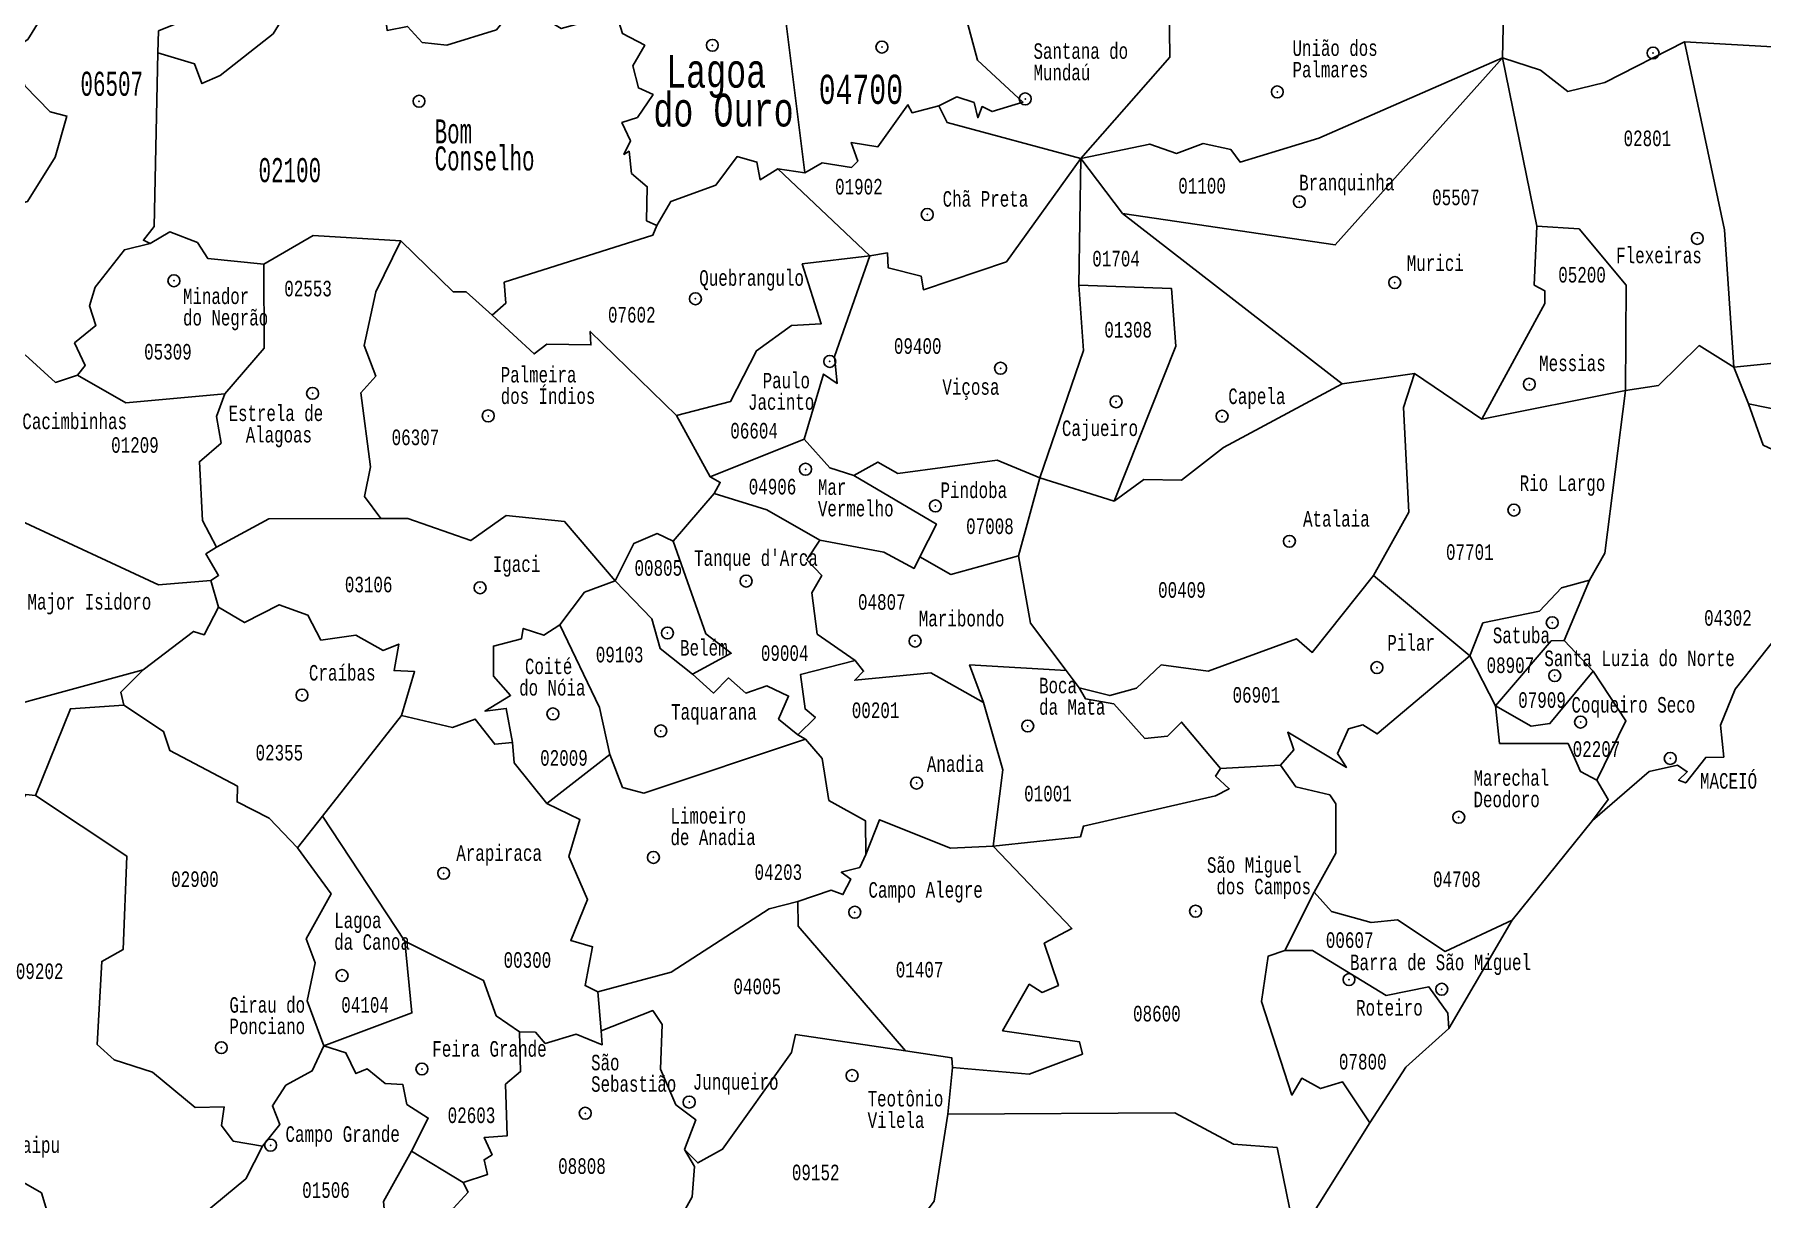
# Model space of a CAD drawing. Header units: millimetres. Extents: x 9851 to 10267, y 23387 to 23778.
# Drawn here: x 10221.05 to 10234.09, y 23624.81 to 23633.6 of the extents above; entities that cross this region are included whole.
import ezdxf
from ezdxf.enums import TextEntityAlignment as Align

# ---------------------------------------------------------------- set-up
doc = ezdxf.new("R2010")
doc.units = ezdxf.units.MM
doc.layers.add('3', color=7, linetype='Continuous')
doc.styles.add('MONOTXT', font='MONOTXT', dxfattribs={"height": 0.2})

# ---------------------------------------------------------------- blocks, each defined once
blk = doc.blocks.new('SEDE')
at = {"layer": '3', "color": 7, "linetype": 'Continuous'}
blk.add_circle((0, 0), 0.00451, dxfattribs=at)

msp = doc.modelspace()

# ---------------------------------------------------------------- linework, layer by layer
at = {"color": 7, "linetype": 'Continuous'}
for p, q in [((10232.151, 23634.296), (10232.132, 23633.423)), ((10232.132, 23633.423), (10232.392, 23632.152)), ((10226.867, 23632.555), (10226.662, 23632.585)), ((10227.357, 23631.93), (10226.662, 23632.585)), ((10228.936, 23631.707), (10228.95, 23632.664)), ((10228.95, 23632.664), (10229.265, 23632.249)), ((10230.923, 23630.963), (10229.265, 23632.249)), ((10231.469, 23631.042), (10230.923, 23630.963)), ((10231.977, 23630.695), (10231.469, 23631.042)), ((10233.878, 23631.089), (10233.988, 23630.813)), ((10233.061, 23630.912), (10231.977, 23630.695)), ((10226.152, 23630.26), (10225.899, 23630.725)), ((10226.152, 23630.26), (10226.863, 23630.546)), ((10228.64, 23630.254), (10228.48, 23629.664)), ((10229.201, 23630.076), (10228.64, 23630.254)), ((10225.873, 23629.775), (10226.183, 23630.135)), ((10222.441, 23629.278), (10222.385, 23629.478)), ((10231.158, 23629.517), (10231.886, 23628.91)), ((10232.79, 23629.482), (10232.597, 23629.026)), ((10232.597, 23629.026), (10232.818, 23628.794)), ((10231.886, 23628.91), (10232.079, 23628.531)), ((10228.84, 23628.798), (10228.938, 23628.669)), ((10223.227, 23627.699), (10223.824, 23628.459)), ((10226.814, 23628.313), (10226.872, 23628.28)), ((10225.394, 23628.166), (10224.92, 23627.794)), ((10230.005, 23628.06), (10230.457, 23628.084)), ((10223.227, 23627.699), (10223.039, 23627.461)), ((10223.847, 23626.757), (10223.227, 23627.699)), ((10232.811, 23627.666), (10232.205, 23626.915)), ((10230.71, 23627.126), (10230.489, 23626.685)), ((10232.205, 23626.915), (10231.728, 23626.096)), ((10225.304, 23626.374), (10225.329, 23626.079)), ((10227.982, 23625.802), (10227.945, 23625.451)), ((10231.132, 23625.384), (10230.441, 23624.288)), ((10223.899, 23625.171), (10224.289, 23624.935))]:
    msp.add_line(p, q, dxfattribs=at)
for points in [[(10222.053, 23635.86), (10221.867, 23635.479), (10221.895, 23635.254), (10221.737, 23634.833), (10221.459, 23634.496), (10221.432, 23634.295), (10221.348, 23634.263), (10221.345, 23634.117), (10221.002, 23633.561), (10220.883, 23633.484), (10220.979, 23633.213), (10221.171, 23633.017), (10221.297, 23632.984), (10221.209, 23632.675), (10221.001, 23632.34), (10220.792, 23632.28), (10220.627, 23632.105), (10220.541, 23632.173), (10220.455, 23632.119), (10220.39, 23631.924), (10220.218, 23631.732)], [(10222.053, 23635.86), (10222.874, 23634.714), (10222.795, 23633.954), (10221.99, 23633.627), (10221.983, 23633.461)], [(10223.841, 23634.474), (10223.501, 23634.345), (10223.311, 23634.117), (10223.25, 23633.909), (10222.982, 23633.814), (10222.854, 23633.604), (10222.453, 23633.289), (10222.317, 23633.229), (10222.26, 23633.379), (10221.983, 23633.461)], [(10223.841, 23634.474), (10223.851, 23634.106), (10223.691, 23633.813), (10223.714, 23633.631), (10223.869, 23633.661), (10223.98, 23633.539), (10224.165, 23633.518), (10224.539, 23633.635), (10224.704, 23633.839), (10225.028, 23633.644), (10225.442, 23633.758)], [(10228.95, 23632.664), (10229.623, 23633.428), (10229.611, 23634.245)], [(10226.867, 23632.555), (10226.69, 23633.968), (10226.418, 23633.945), (10226.302, 23634.104), (10226.11, 23634.037)], [(10225.751, 23632.159), (10225.672, 23632.194), (10225.678, 23632.451), (10225.559, 23632.551), (10225.541, 23632.719), (10225.502, 23632.695), (10225.55, 23632.797), (10225.487, 23632.935), (10225.604, 23632.973), (10225.722, 23633.146), (10225.611, 23633.197), (10225.568, 23633.364), (10225.659, 23633.519), (10225.491, 23633.606), (10225.442, 23633.758)], [(10228.071, 23633.772), (10228.171, 23633.405), (10228.513, 23633.09), (10228.281, 23633.018), (10228.205, 23633.055), (10228.172, 23632.971), (10228.144, 23633.086), (10228.013, 23633.128), (10227.878, 23633.062)], [(10221.983, 23633.461), (10221.955, 23632.151), (10221.875, 23632.046), (10221.927, 23632.022)], [(10232.132, 23633.423), (10232.42, 23633.331), (10232.625, 23633.169), (10232.904, 23633.237), (10233.506, 23633.544)], [(10233.506, 23633.544), (10234.349, 23633.497), (10234.832, 23633.234), (10234.942, 23633.401)], [(10233.506, 23633.544), (10233.808, 23632.125), (10233.878, 23631.089)], [(10232.132, 23633.423), (10230.747, 23632.816), (10230.152, 23632.637), (10230.083, 23632.731), (10229.873, 23632.776), (10229.672, 23632.702), (10229.47, 23632.772), (10228.95, 23632.664)], [(10232.132, 23633.423), (10230.87, 23632.012), (10229.265, 23632.249)], [(10227.878, 23633.062), (10227.677, 23633.009), (10227.645, 23633.07), (10227.418, 23632.753), (10227.217, 23632.785), (10227.266, 23632.643), (10227.22, 23632.596), (10226.998, 23632.63), (10226.867, 23632.555)], [(10227.878, 23633.062), (10227.94, 23632.935), (10228.95, 23632.664)], [(10226.662, 23632.585), (10226.529, 23632.503), (10226.505, 23632.637), (10226.356, 23632.678), (10226.195, 23632.463), (10225.855, 23632.338), (10225.751, 23632.159)], [(10228.95, 23632.664), (10228.388, 23631.884), (10227.762, 23631.673), (10227.745, 23631.775), (10227.497, 23631.838), (10227.49, 23631.951), (10227.357, 23631.93)], [(10225.751, 23632.159), (10225.72, 23632.086), (10224.598, 23631.73), (10224.61, 23631.571), (10224.506, 23631.48)], [(10232.392, 23632.152), (10232.371, 23631.708), (10232.451, 23631.666), (10232.452, 23631.568), (10231.977, 23630.695)], [(10232.392, 23632.152), (10232.71, 23632.132), (10233.065, 23631.707), (10233.061, 23630.912)], [(10221.377, 23631.028), (10221.435, 23631.1), (10221.356, 23631.272), (10221.517, 23631.402), (10221.469, 23631.551), (10221.512, 23631.692), (10221.732, 23631.975), (10221.927, 23632.022)], [(10221.927, 23632.022), (10222.074, 23632.109), (10222.282, 23632.029), (10222.36, 23631.91), (10222.784, 23631.867)], [(10222.784, 23631.867), (10223.157, 23632.083), (10223.817, 23632.043)], [(10223.817, 23632.043), (10223.63, 23631.657), (10223.542, 23631.252), (10223.629, 23631.021), (10223.517, 23630.894), (10223.589, 23630.337), (10223.543, 23630.113), (10223.666, 23629.946)], [(10223.817, 23632.043), (10224.214, 23631.656), (10224.312, 23631.656), (10224.506, 23631.48)], [(10225.899, 23630.725), (10226.307, 23630.829), (10226.503, 23631.212), (10226.767, 23631.402), (10226.991, 23631.416), (10226.848, 23631.868), (10227.357, 23631.93)], [(10227.357, 23631.93), (10227.09, 23631.17), (10227.111, 23630.966), (10227.009, 23631.036), (10226.863, 23630.546)], [(10222.49, 23630.887), (10222.787, 23631.232), (10222.784, 23631.867)], [(10228.64, 23630.254), (10228.97, 23631.214), (10228.936, 23631.707)], [(10228.936, 23631.707), (10229.634, 23631.683), (10229.667, 23631.246), (10229.201, 23630.076)], [(10235.622, 23631.717), (10235.553, 23631.558), (10235.621, 23631.34), (10235.577, 23631.249), (10235.398, 23631.332), (10235.141, 23631.215), (10233.878, 23631.089)], [(10225.899, 23630.725), (10225.247, 23631.359), (10225.253, 23631.256), (10224.919, 23631.261), (10224.823, 23631.188), (10224.506, 23631.48)], [(10233.878, 23631.089), (10233.617, 23631.251), (10233.309, 23630.95), (10233.061, 23630.912)], [(10220.983, 23631.181), (10221.212, 23630.974), (10221.377, 23631.028)], [(10222.49, 23630.887), (10221.741, 23630.819), (10221.377, 23631.028)], [(10231.469, 23631.042), (10231.386, 23630.783), (10231.426, 23629.993), (10231.158, 23629.517)], [(10220.453, 23630.874), (10220.573, 23630.446), (10220.949, 23629.928), (10221.989, 23629.446), (10222.385, 23629.478)], [(10222.49, 23630.887), (10222.427, 23630.715), (10222.462, 23630.516), (10222.298, 23630.375), (10222.322, 23629.932), (10222.426, 23629.729)], [(10229.201, 23630.076), (10229.425, 23630.24), (10229.71, 23630.235), (10230.028, 23630.481), (10230.923, 23630.963)], [(10233.061, 23630.912), (10232.906, 23629.685), (10232.79, 23629.482)], [(10233.988, 23630.813), (10234.545, 23630.698), (10234.645, 23630.752), (10235.259, 23630.761), (10235.503, 23630.367)], [(10233.988, 23630.813), (10234.1, 23630.5), (10234.497, 23630.317), (10234.579, 23630.1), (10234.917, 23630.098), (10235.17, 23629.922)], [(10226.863, 23630.546), (10227.055, 23630.328), (10227.237, 23630.271)], [(10227.237, 23630.271), (10227.417, 23630.372), (10227.57, 23630.287), (10228.318, 23630.386), (10228.64, 23630.254)], [(10226.183, 23630.135), (10226.229, 23630.219), (10226.152, 23630.26)], [(10227.237, 23630.271), (10227.86, 23629.904), (10227.736, 23629.656)], [(10226.183, 23630.135), (10226.581, 23630.012), (10226.981, 23629.783)], [(10222.426, 23629.729), (10222.822, 23629.944), (10223.666, 23629.946)], [(10223.666, 23629.946), (10223.871, 23629.947), (10224.345, 23629.779), (10224.613, 23629.969), (10225.054, 23629.923), (10225.435, 23629.476)], [(10225.435, 23629.476), (10225.577, 23629.758), (10225.753, 23629.833), (10225.873, 23629.775)], [(10235.17, 23629.922), (10234.881, 23629.683), (10234.834, 23629.494), (10234.703, 23629.482), (10234.59, 23629.314), (10234.256, 23629.122), (10233.888, 23628.658), (10233.779, 23628.386), (10233.803, 23628.146), (10233.666, 23628.143), (10233.515, 23627.95), (10233.462, 23627.97), (10233.527, 23628.035), (10233.454, 23628.085), (10233.239, 23628.037), (10232.811, 23627.666)], [(10222.385, 23629.478), (10222.442, 23629.517), (10222.347, 23629.679), (10222.426, 23629.729)], [(10226.018, 23628.771), (10226.312, 23628.929), (10226.119, 23629.076), (10225.873, 23629.775)], [(10227.248, 23628.874), (10226.961, 23629.074), (10226.921, 23629.385), (10226.995, 23629.516), (10226.883, 23629.634), (10226.981, 23629.783)], [(10226.981, 23629.783), (10227.464, 23629.691), (10227.691, 23629.57), (10227.736, 23629.656)], [(10228.48, 23629.664), (10227.969, 23629.524), (10227.736, 23629.656)], [(10228.84, 23628.798), (10228.569, 23629.156), (10228.48, 23629.664)], [(10225.435, 23629.476), (10225.205, 23629.391), (10225.017, 23629.143)], [(10225.435, 23629.476), (10225.712, 23629.188), (10225.774, 23628.964), (10226.018, 23628.771)], [(10231.158, 23629.517), (10230.697, 23628.935), (10230.579, 23629.038), (10229.912, 23628.794), (10229.557, 23628.841), (10229.37, 23628.666), (10229.168, 23628.609), (10228.938, 23628.669)], [(10231.886, 23628.91), (10231.985, 23629.158), (10232.413, 23629.248), (10232.579, 23629.423), (10232.79, 23629.482)], [(10223.824, 23628.459), (10223.922, 23628.791), (10223.767, 23628.798), (10223.802, 23628.998), (10223.684, 23628.951), (10223.479, 23629.066), (10223.215, 23629.028), (10223.116, 23629.217), (10222.9, 23629.295), (10222.637, 23629.161), (10222.441, 23629.278)], [(10221.874, 23628.803), (10222.253, 23629.094), (10222.333, 23629.067), (10222.441, 23629.278)], [(10224.661, 23628.255), (10224.614, 23628.513), (10224.452, 23628.493), (10224.646, 23628.611), (10224.517, 23628.755), (10224.516, 23628.983), (10224.728, 23629.038), (10224.742, 23629.117), (10224.897, 23629.065), (10225.017, 23629.143)], [(10225.017, 23629.143), (10225.317, 23628.52), (10225.394, 23628.166)], [(10232.597, 23629.026), (10232.501, 23629.023), (10232.079, 23628.531)], [(10231.886, 23628.91), (10231.186, 23628.32), (10231.079, 23628.389), (10230.97, 23628.359), (10230.886, 23628.172), (10230.954, 23628.068), (10230.512, 23628.333), (10230.557, 23628.199), (10230.457, 23628.084)], [(10221.874, 23628.803), (10220.728, 23628.492), (10220.234, 23628.599)], [(10221.726, 23628.537), (10221.705, 23628.635), (10221.874, 23628.803)], [(10226.018, 23628.771), (10226.177, 23628.628), (10226.292, 23628.743), (10226.422, 23628.629), (10226.58, 23628.684), (10226.744, 23628.606), (10226.669, 23628.432), (10226.814, 23628.313)], [(10226.814, 23628.313), (10226.947, 23628.443), (10226.869, 23628.509), (10226.834, 23628.768), (10227.248, 23628.874)], [(10227.248, 23628.874), (10227.31, 23628.793), (10227.244, 23628.725), (10227.817, 23628.781), (10228.216, 23628.558)], [(10228.216, 23628.558), (10228.111, 23628.841), (10228.84, 23628.798)], [(10232.818, 23628.794), (10232.49, 23628.398), (10232.348, 23628.38), (10232.079, 23628.531)], [(10232.818, 23628.794), (10233.064, 23628.42), (10232.845, 23627.97)], [(10228.938, 23628.669), (10228.986, 23628.584), (10229.198, 23628.548), (10229.434, 23628.286), (10229.603, 23628.303), (10229.711, 23628.409), (10230.005, 23628.06)], [(10221.06, 23627.856), (10221.324, 23628.51), (10221.726, 23628.537)], [(10221.726, 23628.537), (10222.026, 23628.339), (10222.074, 23628.195), (10222.586, 23627.925), (10222.582, 23627.807), (10222.825, 23627.685), (10223.039, 23627.461)], [(10228.216, 23628.558), (10228.361, 23628.049), (10228.289, 23627.473)], [(10232.079, 23628.531), (10232.111, 23628.249), (10232.628, 23628.247), (10232.72, 23628.036), (10232.845, 23627.97)], [(10224.661, 23628.255), (10224.526, 23628.242), (10224.38, 23628.432), (10224.208, 23628.369), (10223.824, 23628.459)], [(10224.92, 23627.794), (10224.674, 23628.103), (10224.661, 23628.255)], [(10225.394, 23628.166), (10225.491, 23627.916), (10225.653, 23627.874), (10226.872, 23628.28)], [(10226.872, 23628.28), (10226.999, 23628.134), (10227.048, 23627.818), (10227.324, 23627.665), (10227.328, 23627.411)], [(10228.289, 23627.473), (10228.947, 23627.544), (10228.969, 23627.625), (10229.967, 23627.852), (10230.07, 23627.906), (10229.967, 23628.001), (10230.005, 23628.06)], [(10230.457, 23628.084), (10230.572, 23627.922), (10230.829, 23627.861), (10230.874, 23627.792), (10230.875, 23627.419), (10230.71, 23627.126)], [(10221.06, 23627.856), (10220.988, 23627.863), (10220.821, 23627.59)], [(10222.773, 23625.208), (10222.553, 23625.246), (10222.465, 23625.364), (10222.484, 23625.505), (10222.265, 23625.5), (10221.944, 23625.768), (10221.654, 23625.861), (10221.526, 23625.977), (10221.56, 23626.603), (10221.721, 23626.692), (10221.749, 23627.398), (10221.06, 23627.856)], [(10232.845, 23627.97), (10232.931, 23627.824), (10232.811, 23627.666)], [(10224.92, 23627.794), (10225.17, 23627.674), (10225.087, 23627.396), (10225.227, 23627.071), (10225.1, 23626.761), (10225.265, 23626.714), (10225.208, 23626.42), (10225.304, 23626.374)], [(10227.328, 23627.411), (10227.431, 23627.672), (10227.966, 23627.457), (10228.289, 23627.473)], [(10223.039, 23627.461), (10223.291, 23627.113), (10223.103, 23626.774), (10223.17, 23626.593), (10223.112, 23626.305), (10223.237, 23625.966)], [(10228.289, 23627.473), (10228.883, 23626.852), (10228.674, 23626.74), (10228.781, 23626.422), (10228.658, 23626.369), (10228.561, 23626.431), (10228.36, 23626.08), (10228.939, 23625.997), (10228.962, 23625.904), (10228.561, 23625.753), (10227.982, 23625.802)], [(10227.328, 23627.411), (10227.282, 23627.312), (10227.142, 23627.276), (10227.214, 23627.225), (10227.155, 23627.107), (10227.066, 23627.14), (10226.815, 23627.056)], [(10230.71, 23627.126), (10230.843, 23626.979), (10231.141, 23626.897), (10231.341, 23626.918), (10231.699, 23626.678), (10232.205, 23626.915)], [(10225.304, 23626.374), (10225.858, 23626.523), (10226.597, 23627.001), (10226.815, 23627.056)], [(10226.815, 23627.056), (10226.816, 23626.869), (10227.626, 23625.927)], [(10223.847, 23626.757), (10223.901, 23626.214), (10223.237, 23625.966)], [(10224.713, 23626.071), (10224.537, 23626.193), (10224.442, 23626.459), (10223.847, 23626.757)], [(10230.489, 23626.685), (10230.364, 23626.643), (10230.313, 23626.301), (10230.543, 23625.594), (10230.617, 23625.721), (10230.758, 23625.643), (10230.926, 23625.694), (10231.132, 23625.384)], [(10230.489, 23626.685), (10230.699, 23626.686), (10231.254, 23626.345), (10231.577, 23626.41), (10231.72, 23626.212), (10231.728, 23626.096)], [(10225.329, 23626.079), (10225.719, 23626.232), (10225.79, 23626.127), (10225.778, 23625.789), (10225.894, 23625.521), (10226.045, 23625.407), (10225.96, 23625.183)], [(10224.289, 23624.935), (10224.472, 23624.995), (10224.446, 23625.106), (10224.506, 23625.144), (10224.447, 23625.274), (10224.62, 23625.286), (10224.608, 23625.676), (10224.721, 23625.772), (10224.713, 23626.071)], [(10225.329, 23626.079), (10225.338, 23625.974), (10225.14, 23626.054), (10224.908, 23625.984), (10224.834, 23626.069), (10224.713, 23626.071)], [(10227.626, 23625.927), (10226.797, 23626.052), (10226.767, 23625.916), (10226.246, 23625.185), (10226.059, 23625.082), (10225.96, 23625.183)], [(10231.728, 23626.096), (10231.403, 23625.805), (10231.132, 23625.384)], [(10223.237, 23625.966), (10223.149, 23625.776), (10222.949, 23625.668), (10222.849, 23625.513), (10222.905, 23625.372), (10222.773, 23625.208)], [(10223.237, 23625.966), (10223.403, 23625.912), (10223.479, 23625.756), (10223.563, 23625.791), (10223.7, 23625.681), (10223.832, 23625.675), (10223.863, 23625.523), (10224.025, 23625.421), (10223.899, 23625.171)], [(10227.626, 23625.927), (10227.977, 23625.874), (10227.982, 23625.802)], [(10219.427, 23625.656), (10220.273, 23624.916), (10220.794, 23625.035), (10221.107, 23624.856), (10221.185, 23624.597)], [(10227.945, 23625.451), (10227.843, 23624.794), (10227.7, 23624.603), (10227.713, 23624.485), (10226.219, 23624.414)], [(10227.945, 23625.451), (10229.659, 23625.46), (10230.102, 23625.224), (10230.431, 23625.198), (10230.525, 23624.743), (10230.441, 23624.544), (10230.488, 23624.376), (10230.441, 23624.288)], [(10222.325, 23624.695), (10222.648, 23624.962), (10222.773, 23625.208)], [(10223.899, 23625.171), (10223.686, 23624.791), (10223.704, 23624.601), (10223.618, 23624.365)], [(10225.96, 23625.183), (10226.034, 23625.055), (10226.016, 23624.827), (10225.877, 23624.577), (10226.206, 23624.474)], [(10224.289, 23624.935), (10224.325, 23624.86), (10224.215, 23624.741), (10224.297, 23624.707), (10224.249, 23624.616), (10224.203, 23624.654), (10224.239, 23624.528), (10224.177, 23624.454)]]:
    msp.add_lwpolyline(points, dxfattribs=at)
for p in [(10226.169, 23633.518), (10227.449, 23633.505), (10233.269, 23633.46), (10223.955, 23633.096), (10228.53, 23633.113), (10230.433, 23633.166), (10230.599, 23632.338), (10227.791, 23632.241), (10233.603, 23632.06), (10222.105, 23631.741), (10231.319, 23631.727), (10226.041, 23631.605), (10227.055, 23631.132), (10228.344, 23631.08), (10223.152, 23630.891), (10232.335, 23630.96), (10224.477, 23630.721), (10229.216, 23630.827), (10230.016, 23630.718), (10226.872, 23630.318), (10227.852, 23630.041), (10232.219, 23630.01), (10230.524, 23629.774), (10224.416, 23629.424), (10226.424, 23629.474), (10232.508, 23629.16), (10225.83, 23629.082), (10227.699, 23629.021), (10231.185, 23628.821), (10232.527, 23628.76), (10223.072, 23628.613), (10224.966, 23628.471), (10228.549, 23628.38), (10232.722, 23628.41), (10225.78, 23628.343), (10233.399, 23628.135), (10227.71, 23627.949), (10231.802, 23627.691), (10225.724, 23627.388), (10224.141, 23627.268), (10227.244, 23626.974), (10229.816, 23626.982), (10223.374, 23626.496), (10230.974, 23626.466), (10231.674, 23626.393), (10222.463, 23625.952), (10223.977, 23625.791), (10227.224, 23625.741), (10225.994, 23625.541), (10225.21, 23625.457), (10222.835, 23625.216)]:
    msp.add_point(p, dxfattribs=at)

# ---------------------------------------------------------------- block references
for p, xscale, yscale, zscale, rotation in [((10226.169, 23633.518), 10, 10, 10, 1.2983820519242), ((10227.449, 23633.505), 10.00001375574392, 10.00001375574392, 10, 1.300249202864349), ((10233.269, 23633.46), 10, 10, 10, 1.306390190726529), ((10230.433, 23633.166), 10, 10, 10, 1.310924687613139), ((10223.955, 23633.096), 9.99998625670555, 9.99998625670555, 10, 1.305056512054108), ((10228.53, 23633.113), 10, 10, 10, 1.310391218242576), ((10227.791, 23632.241), 9.999999999999998, 9.999999999999998, 9.999999999999998, 1.329608353452951), ((10230.599, 23632.338), 10, 10, 10, 1.33067528540777), ((10233.603, 23632.06), 9.999987390786366, 9.999987390786366, 10, 1.340017139920384), ((10222.105, 23631.741), 10, 10, 10, 1.331742216439575), ((10231.319, 23631.727), 10.00001030710608, 10.00001030710608, 10, 1.345618500946161), ((10226.041, 23631.605), 10, 10, 10, 1.341350799635201), ((10227.055, 23631.132), 10, 10, 10, 1.353626703328187), ((10228.344, 23631.08), 10, 10, 10, 1.356827463317722), ((10232.335, 23630.96), 10, 10, 10, 1.364835681084444), ((10223.152, 23630.891), 10, 10, 10, 1.352293050837393), ((10229.216, 23630.827), 10, 10, 10, 1.363768764140639), ((10224.477, 23630.721), 10.0000164930343, 10.0000164930343, 10, 1.358427840137397), ((10230.016, 23630.718), 9.999999999999998, 9.999999999999998, 9.999999999999998, 1.367502969300567), ((10226.872, 23630.318), 9.999978855036096, 9.999978855036096, 10, 1.371777005329407), ((10227.852, 23630.041), 10.00001239604313, 10.00001239604313, 10, 1.379778843007076), ((10232.219, 23630.01), 10, 10, 10, 1.386986908911669), ((10230.524, 23629.774), 10, 10, 10, 1.389920898408391), ((10224.416, 23629.424), 10, 10, 10, 1.386986908911669), ((10226.424, 23629.474), 10, 10, 10, 1.389920898408391), ((10232.508, 23629.16), 9.99998938139063, 9.99998938139063, 10, 1.407271064558305), ((10225.83, 23629.082), 10.00000000000001, 10.00000000000001, 10.00000000000001, 1.397395708844963), ((10227.699, 23629.021), 10.00001538356822, 10.00001538356822, 10, 1.402463483081101), ((10231.185, 23628.821), 10.0000145935086, 10.0000145935086, 10, 1.413138989381164), ((10232.527, 23628.76), 9.999982988904074, 9.999982988904074, 10, 1.416612981512814), ((10223.072, 23628.613), 10.00001196539709, 10.00001196539709, 10, 1.401663309658829), ((10224.966, 23628.471), 10, 10, 10, 1.409138134756092), ((10225.78, 23628.343), 10.00001689072035, 10.00001689072035, 10, 1.413672435623933), ((10228.549, 23628.38), 10, 10, 10, 1.418480045390847), ((10232.722, 23628.41), 10.00001993863424, 10.00001993863424, 10, 1.425148106045063), ((10233.399, 23628.135), 10, 10, 10, 1.432622958579892), ((10227.71, 23627.949), 9.999979180298535, 9.999979180298535, 10, 1.426488355460152), ((10231.802, 23627.691), 10, 10, 10, 1.440364552602578), ((10225.724, 23627.388), 10.00001522072075, 10.00001522072075, 10, 1.434756725884275), ((10224.141, 23627.268), 10, 10, 10, 1.433423121785135), ((10227.244, 23626.974), 9.999977157165992, 9.999977157165992, 10, 1.447306005796812), ((10229.816, 23626.982), 10, 10, 10, 1.45264039743393), ((10223.374, 23626.496), 9.99998186349641, 9.99998186349641, 10, 1.448372886134892), ((10230.974, 23626.466), 10.00001823459115, 10.00001823459115, 10, 1.467049959480587), ((10231.674, 23626.393), 9.999984810914945, 9.999984810914945, 10, 1.469990684587689), ((10222.463, 23625.952), 10.00002200729467, 10.00002200729467, 10, 1.457441328373731), ((10223.977, 23625.791), 9.999999999999998, 9.999999999999998, 9.999999999999998, 1.465182940488356), ((10227.224, 23625.741), 10, 10, 10, 1.474791585957986), ((10225.21, 23625.457), 10, 10, 10, 1.475591734174365), ((10225.994, 23625.541), 10.0000111441121, 10.0000111441121, 10, 1.475858450118576), ((10222.835, 23625.216), 10, 10, 10, 1.474258153494059)]:
    msp.add_blockref('SEDE', p, dxfattribs=dict(at, xscale=xscale, yscale=yscale, zscale=zscale, rotation=rotation))

# ---------------------------------------------------------------- texts
at = {"color": 7, "linetype": 'Continuous', "style": 'MONOTXT'}
for s, height, rotation, width, p in [('Santana do ', 0.11682, 0.0311, 0.705875, (10228.593, 23633.416)), ('Uni%%227o dos ', 0.11682, 0.0336, 0.705899, (10230.548, 23633.438)), ('Munda%%250', 0.1168, 0.0311, 0.705875, (10228.593, 23633.254)), ('Palmares', 0.1168, 0.0336, 0.705899, (10230.548, 23633.276)), ('Branquinha', 0.1176, 0, 0.705881, (10230.598, 23632.423)), ('Ch%%227 Preta', 0.11757, 0, 0.705871, (10227.907, 23632.3)), ('Murici', 0.1176, 0, 0.705866, (10231.41, 23631.815)), ('Quebrangulo', 0.11759, 0, 0.705896, (10226.07, 23631.703)), ('02553', 0.1176, 0, 0.705903, (10222.938, 23631.623)), ('Messias', 0.1176, 360, 0.705881, (10232.409, 23631.059)), ('Palmeira ', 0.1168, 0.0345, 0.705891, (10224.572, 23630.973)), ('dos %%205ndios', 0.11685, 0.0345, 0.705891, (10224.572, 23630.811)), ('Capela', 0.1176, 360, 0.705878, (10230.063, 23630.81)), ('Cacimbinhas', 0.11763, 0, 0.705875, (10220.961, 23630.621)), ('Pindoba', 0.1176, 360, 0.705887, (10227.891, 23630.101)), ('Rio Largo', 0.1176, 360, 0.70588, (10232.262, 23630.154)), ('Atalaia', 0.1177, 0, 0.705884, (10230.627, 23629.885)), ('Igaci', 0.1177, 360, 0.705871, (10224.511, 23629.543)), ('Pilar', 0.1177, 360, 0.705889, (10231.263, 23628.949)), ('Cra%%237bas', 0.11769, 360, 0.70587, (10223.124, 23628.723)), ('Boca', 0.1169, 0.0367, 0.705888, (10228.635, 23628.627)), ('Taquarana', 0.1177, 0, 0.705891, (10225.857, 23628.428)), ('da Mata', 0.1169, 0.0367, 0.705888, (10228.635, 23628.465)), ('Coqueiro Seco', 0.11769, 0, 0.705877, (10232.653, 23628.481)), ('Anadia', 0.1177, 360, 0.705878, (10227.788, 23628.034)), ('Marechal ', 0.1169, 0.0351, 0.705874, (10231.914, 23627.929)), ('MACEI%%211', 0.1177, 360, 0.705885, (10233.623, 23627.907)), ('Deodoro', 0.1169, 0.0351, 0.705874, (10231.914, 23627.767)), ('Limoeiro ', 0.1169, 0.0345, 0.705871, (10225.853, 23627.643)), ('de Anadia', 0.1169, 0.0345, 0.705871, (10225.853, 23627.481)), ('Arapiraca', 0.1177, 360, 0.705887, (10224.236, 23627.362)), ('S%%227o Miguel', 0.11686, 0.0354, 0.705888, (10229.902, 23627.272)), ('Campo Alegre', 0.11775, 360, 0.705867, (10227.347, 23627.084)), (' dos Campos', 0.11686, 0.0354, 0.705888, (10229.902, 23627.11)), ('Lagoa ', 0.1169, 0.0345, 0.705892, (10223.315, 23626.854)), ('da Canoa', 0.1169, 0.0345, 0.705892, (10223.315, 23626.691)), ('Barra de S%%227o Miguel', 0.11777, 360, 0.705868, (10230.981, 23626.537)), ('Girau do', 0.1169, 0.0347, 0.705873, (10222.524, 23626.216)), ('Ponciano', 0.1169, 0.0347, 0.705873, (10222.524, 23626.054)), ('Feira Grande', 0.11779, 0, 0.705877, (10224.055, 23625.884)), ('S%%227o ', 0.1169, 0.0355, 0.705873, (10225.254, 23625.781)), ('Junqueiro', 0.1178, 360, 0.705874, (10226.021, 23625.635)), ('Sebasti%%227o', 0.11688, 0.0355, 0.705873, (10225.254, 23625.619)), ('Traipu', 0.1178, 360, 0.705875, (10220.814, 23625.158)), ('Campo Grande', 0.11781, 360, 0.705885, (10222.947, 23625.241))]:
    msp.add_text(s, height=height, rotation=rotation, dxfattribs=dict(at, width=width)).set_placement(p)
at = {"color": 7, "linetype": 'Continuous', "style": 'MONOTXT', "width": 0.705877}
for s, p in [('Lagoa ', (10226.273, 23633.446)), ('do Ouro', (10226.253, 23633.153))]:
    msp.add_text(s, height=0.2477, rotation=0.0243, dxfattribs=at).set_placement(p, align=Align.TOP_CENTER)
at = {"color": 7, "linetype": 'Continuous', "style": 'MONOTXT'}
for s, height, rotation, width, p in [('06507', 0.182, 0, 0.600003, (10221.636, 23633.228)), ('02801', 0.1176, 360, 0.705877, (10233.226, 23632.816)), ('02100', 0.182, 0, 0.600009, (10222.98, 23632.576)), ('01902', 0.1176, 359.9999, 0.705881, (10227.275, 23632.451)), ('01100', 0.1176, 360, 0.705881, (10229.865, 23632.458)), ('05507', 0.1176, 360, 0.705888, (10231.781, 23632.37)), ('01704', 0.1176, 360, 0.705882, (10229.216, 23631.908)), ('05200', 0.1176, 360, 0.705889, (10232.733, 23631.786)), ('07602', 0.1176, 0.0001, 0.705893, (10225.561, 23631.484)), ('01308', 0.1176, 0, 0.705877, (10229.307, 23631.371)), ('05309', 0.1176, 0, 0.705874, (10222.06, 23631.205)), ('09400', 0.1176, 0.0001, 0.705867, (10227.719, 23631.248)), ('06307', 0.1176, 360, 0.705899, (10223.928, 23630.559)), ('06604', 0.1176, 0, 0.705875, (10226.484, 23630.609)), ('01209', 0.1176, 0, 0.705882, (10221.811, 23630.501)), ('04906', 0.1176, 0, 0.705863, (10226.623, 23630.187)), ('07008', 0.1177, 360, 0.705884, (10228.264, 23629.888)), ('00805', 0.1177, 0, 0.705888, (10225.761, 23629.573)), ('03106', 0.1177, 0, 0.705878, (10223.575, 23629.448)), ('00409', 0.1177, 0, 0.705878, (10229.713, 23629.407)), ('04807', 0.1177, 0, 0.705885, (10227.448, 23629.316)), ('04302', 0.1177, 0, 0.705892, (10233.834, 23629.196)), ('09103', 0.1177, 0, 0.705896, (10225.469, 23628.919)), ('09004', 0.1177, 0, 0.705873, (10226.715, 23628.93)), ('08907', 0.1177, 0, 0.70588, (10232.192, 23628.839)), ('07909', 0.1177, 0, 0.705877, (10232.431, 23628.576)), ('00201', 0.1177, 360, 0.705884, (10227.401, 23628.499)), ('02355', 0.1177, 0, 0.705871, (10222.901, 23628.179)), ('02207', 0.1177, 0, 0.705881, (10232.842, 23628.206)), ('02009', 0.1177, 0, 0.705871, (10225.049, 23628.139)), ('01001', 0.1177, 360, 0.705868, (10228.702, 23627.87)), ('04203', 0.1177, 0, 0.705893, (10226.667, 23627.277)), ('02900', 0.1177, 360, 0.7059, (10222.264, 23627.224)), ('04708', 0.1177, 0, 0.705877, (10231.788, 23627.223)), ('00607', 0.1178, 360, 0.705871, (10230.979, 23626.764)), ('09202', 0.1178, 0, 0.705875, (10221.092, 23626.529)), ('00300', 0.1178, 360, 0.705885, (10224.773, 23626.614)), ('01407', 0.1178, 359.9999, 0.705868, (10227.733, 23626.541)), ('04005', 0.1178, 0, 0.705875, (10226.508, 23626.414)), ('04104', 0.1178, 360, 0.705889, (10223.548, 23626.275)), ('08600', 0.1178, 0, 0.705873, (10229.524, 23626.209)), ('07800', 0.1178, 359.9999, 0.705877, (10231.078, 23625.846)), ('02603', 0.1178, 360, 0.705871, (10224.351, 23625.442)), ('08808', 0.1178, 0, 0.705882, (10225.185, 23625.058)), ('09152', 0.1178, 0.0001, 0.705882, (10226.949, 23625.01)), ('01506', 0.1178, 0.0001, 0.705896, (10223.253, 23624.877))]:
    msp.add_text(s, height=height, rotation=rotation, dxfattribs=dict(at, width=width)).set_placement(p, align=Align.MIDDLE)
for s, height, width, p in [('04700', 0.2204, 0.666662, (10227.29, 23633.186)), ('07701', 0.1177, 0.705874, (10231.886, 23629.693)), ('06901', 0.1177, 0.705877, (10230.275, 23628.615))]:
    msp.add_text(s, height=height, dxfattribs=dict(at, width=width)).set_placement(p, align=Align.MIDDLE)
for s, height, rotation, width, p in [('Bom ', 0.1815, 359.9845, 0.599997, (10224.073, 23632.959)), ('Conselho', 0.1815, 359.9845, 0.599997, (10224.073, 23632.755)), ('Minador ', 0.1168, 0.0313, 0.705887, (10222.174, 23631.682)), ('do Negr%%227o', 0.11684, 0.0313, 0.705887, (10222.174, 23631.52)), ('Mar ', 0.1168, 0.0304, 0.705894, (10226.966, 23630.241)), ('Vermelho', 0.1168, 0.0304, 0.705894, (10226.966, 23630.079)), ('Major Isidoro', 0.11767, 360, 0.705885, (10221, 23629.377)), ('Bel%%233m', 0.1177, 0, 0.705889, (10225.925, 23629.029)), ('Roteiro', 0.1178, 0, 0.705882, (10231.027, 23626.312)), ('Teot%%244nio ', 0.11687, 0.0359, 0.705875, (10227.341, 23625.625)), ('Vilela', 0.1169, 0.0359, 0.705875, (10227.341, 23625.463))]:
    msp.add_text(s, height=height, rotation=rotation, dxfattribs=dict(at, width=width)).set_placement(p, align=Align.TOP_LEFT)
for s, height, rotation, width, p in [('Flexeiras', 0.1176, 0, 0.705875, (10233.637, 23631.991)), ('Paulo ', 0.1168, 0.0323, 0.705877, (10226.977, 23631.046)), ('Vi%%231osa', 0.1176, 360, 0.705888, (10228.336, 23630.998)), ('Jacinto', 0.1168, 0.0323, 0.705877, (10226.938, 23630.884)), ('Estrela de ', 0.11685, 0.032, 0.705867, (10223.303, 23630.799)), ('Alagoas', 0.1168, 0.032, 0.705867, (10223.147, 23630.637)), ('Satuba', 0.1177, 0.0001, 0.705875, (10232.491, 23629.123))]:
    msp.add_text(s, height=height, rotation=rotation, dxfattribs=dict(at, width=width)).set_placement(p, align=Align.TOP_RIGHT)
for s, height, width, p in [('Cajueiro', 0.1176, 0.705888, (10229.382, 23630.569)), ('Maribondo', 0.1177, 0.705882, (10228.374, 23629.132))]:
    msp.add_text(s, height=height, rotation=0, dxfattribs=dict(at, width=width)).set_placement(p, align=Align.RIGHT)
for s, height, rotation, width, p in [("Tanque d'Arca", 0.11766, 0, 0.705888, (10226.498, 23629.589)), ('Coit%%233 ', 0.1169, 0.0336, 0.705895, (10224.969, 23628.772)), ('do N%%243ia', 0.11686, 0.0336, 0.705895, (10224.961, 23628.61))]:
    msp.add_text(s, height=height, rotation=rotation, dxfattribs=dict(at, width=width)).set_placement(p, align=Align.CENTER)
at = {"color": 7, "linetype": 'Continuous', "style": 'MONOTXT', "width": 0.705896}
msp.add_text('Santa Luzia do Norte', height=0.11768, dxfattribs=at).set_placement((10232.448, 23628.832))

doc.saveas('drawing.dxf')
